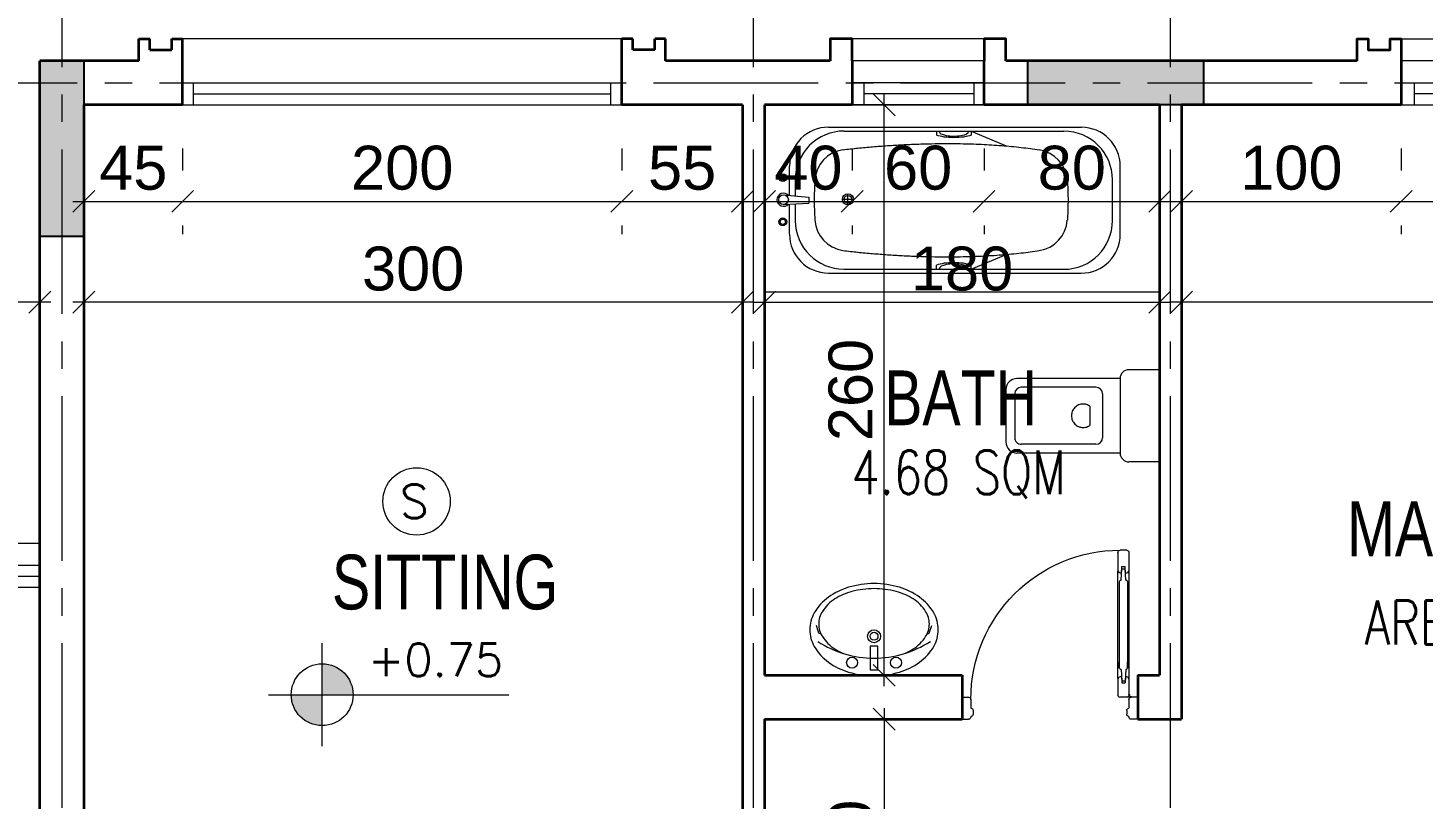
# Model space of a CAD drawing. Header units: millimetres. Extents: x -11627 to -10952, y 10244 to 10588.
# Drawn here: x -11387.3 to -11380.94, y 10469.06 to 10472.58 of the extents above; entities that cross this region are included whole.
import ezdxf

# ---------------------------------------------------------------- set-up
doc = ezdxf.new("R2010")
doc.units = ezdxf.units.MM
doc.header["$PDMODE"] = 35
doc.linetypes.add('DOT', pattern=[0.25, 0, -0.25])
doc.linetypes.add('GROUND FLOOR XREF - option 3$0$FATHER FR$0$CENTER2', pattern=[1.125, 0.75, -0.125, 0.125, -0.125])
doc.layers.get('0').update_dxf_attribs({"lineweight": 5})
doc.layers.get('DEFPOINTS').update_dxf_attribs({"lineweight": 5})
for name, color, linetype, lineweight in [('A-AXIS LINE', 8, 'GROUND FLOOR XREF - option 3$0$FATHER FR$0$CENTER2', 0), ('A-GEN DIMS INTERNAL', 86, 'Continuous', 5), ('A-TEXT', 3, 'Continuous', 13), ('DIM IN', 191, 'Continuous', 5), ('DOORS', 30, 'Continuous', 9), ('FIRE', 2, 'Continuous', 5), ('PRO', 233, 'Continuous', 0), ('S-COL HATCH', 5, 'Continuous', 15), ('SANIT', 241, 'Continuous', 0), ('STAIR', 34, 'Continuous', 5), ('SYMBOLS LEVEL', 233, 'Continuous', 5), ('text1', 32, 'Continuous', 9), ('WALLS', 4, 'Continuous', 35), ('Window', 57, 'Continuous', 13), ('WINDOWS', 57, 'Continuous', 13)]:
    doc.layers.add(name, color=color, linetype=linetype, lineweight=lineweight)
for name, color, linetype in [('CivilDefense', 2, 'Continuous'), ('col1', 6, 'Continuous'), ('INSERT TEXT', 1, 'Continuous')]:
    doc.layers.add(name, color=color, linetype=linetype)
doc.styles.add('GROUND FLOOR XREF - option 3$0$STYLE1', font='arial.ttf', dxfattribs={"height": 0.2})
doc.styles.add('ROMANS', font='romans.shx', dxfattribs={"width": 0.85})
doc.styles.add('SIMPLEX', font='romans.shx', dxfattribs={"width": 0.75})
doc.styles.add('T20-200', font='ROMANS.SHX', dxfattribs={"height": 0.4})
doc.dimstyles.new('DIM 100', dxfattribs={"dimtxt": 0.2, "dimasz": 0.1, "dimexe": 0.15, "dimexo": 0.2, "dimgap": 0.05, "dimtad": 1, "dimdec": 0, "dimlfac": 100, "dimzin": 1, "dimdsep": 46, "dimtxsty": 'GROUND FLOOR XREF - option 3$0$STYLE1', "dimblk": 'OBLIQUE', "dimcen": 0.02, "dimdle": 0.05, "dimclrd": 256, "dimclre": 6, "dimclrt": 3, "dimadec": 1, "dimazin": 0, "dimtfac": 0.9, "dimtdec": 0, "dimtix": 1, "dimtofl": 0, "dimtmove": 2, "dimatfit": 3, "dimldrblk": 'ARCHTICK', "dimfxl": 1, "dimtolj": 1, "dimtzin": 12, "dimlwd": -1, "dimlwe": -1, "dimarcsym": 0})

# ---------------------------------------------------------------- blocks, each defined once
blk = doc.blocks.new('GLA')
at = {"layer": 'WALLS'}
for p, q in [((211.3978, -544.4551), (211.4478, -544.4551)), ((211.3978, -544.5551), (211.3978, -544.4551)), ((211.4478, -544.5051), (211.4478, -544.4551)), ((211.5478, -544.5051), (211.5478, -544.4551)), ((211.5478, -544.4551), (211.5978, -544.4551)), ((211.5978, -544.7551), (211.5978, -544.4551)), ((213.5978, -544.7551), (213.5978, -544.4551)), ((213.6478, -544.4551), (213.5978, -544.4551)), ((213.6478, -544.5051), (213.6478, -544.4551)), ((213.7478, -544.5051), (213.7478, -544.4551)), ((213.7978, -544.4551), (213.7478, -544.4551)), ((213.7978, -544.5551), (213.7978, -544.4551)), ((211.4478, -544.5051), (211.5478, -544.5051)), ((213.7478, -544.5051), (213.6478, -544.5051))]:
    blk.add_line(p, q, dxfattribs=at)
at = {"layer": 'WINDOWS'}
for p, q in [((211.5978, -544.4551), (213.5978, -544.4551)), ((213.5978, -544.6551), (211.5978, -544.6551)), ((211.6478, -544.7551), (211.6478, -544.6551)), ((213.5478, -544.7551), (213.5478, -544.6551)), ((213.5478, -544.7051), (211.6478, -544.7051)), ((213.5978, -544.7551), (211.5978, -544.7551))]:
    blk.add_line(p, q, dxfattribs=at)
blk = doc.blocks.new('_Oblique')
at = {"color": 0, "linetype": 'ByBlock', "lineweight": -2}
blk.add_line((-0.5, -0.5), (0.5, 0.5), dxfattribs=at)
blk = doc.blocks.new('*D849')
at = {"layer": 'A-GEN DIMS INTERNAL', "color": 6, "linetype": 'DOT', "transparency": 16777216}
for p, q in [((-11382.0414, 10471.5256), (-11382.0414, 10471.4756)), ((-11378.0414, 10471.5256), (-11378.0414, 10471.4756))]:
    blk.add_line(p, q, dxfattribs=at)
at = {"layer": 'A-GEN DIMS INTERNAL', "transparency": 16777216}
blk.add_line((-11377.9914, 10471.3256), (-11382.0914, 10471.3256), dxfattribs=at)
at = {"layer": 'DEFPOINTS', "color": 0, "transparency": 16777216}
for p in [(-11382.0414, 10471.3256), (-11382.0414, 10471.3256), (-11378.0414, 10471.3256)]:
    blk.add_point(p, dxfattribs=at)
at = {"layer": 'A-GEN DIMS INTERNAL', "transparency": 16777216, "xscale": 0.1, "yscale": 0.1, "zscale": 0.1, "rotation": 180}
blk.add_blockref('_Oblique', (-11382.0414, 10471.3256), dxfattribs=at)
at = {"layer": 'A-GEN DIMS INTERNAL', "transparency": 16777216, "xscale": 0.1, "yscale": 0.1, "zscale": 0.1}
blk.add_blockref('_Oblique', (-11378.0414, 10471.3256), dxfattribs=at)
at = {"layer": 'A-GEN DIMS INTERNAL', "color": 3, "transparency": 16777216, "insert": (-11380.0414, 10471.4777), "char_height": 0.2, "attachment_point": 5, "style": 'GROUND FLOOR XREF - option 3$0$STYLE1'}
blk.add_mtext('\\A1;400', dxfattribs=at)
blk = doc.blocks.new('_ArchTick')
at = {"color": 0, "linetype": 'ByBlock', "const_width": 0.15}
blk.add_lwpolyline([(-0.5, -0.5), (0.5, 0.5)], dxfattribs=at)
blk = doc.blocks.new('*D852')
at = {"layer": 'A-GEN DIMS INTERNAL', "color": 6, "linetype": 'DOT', "transparency": 16777216}
for p, q in [((-11387.0414, 10471.5256), (-11387.0414, 10471.4756)), ((-11384.0414, 10471.5256), (-11384.0414, 10471.4756))]:
    blk.add_line(p, q, dxfattribs=at)
at = {"layer": 'A-GEN DIMS INTERNAL', "transparency": 16777216}
blk.add_line((-11383.9914, 10471.3256), (-11387.0914, 10471.3256), dxfattribs=at)
at = {"layer": 'DEFPOINTS', "color": 0, "transparency": 16777216}
for p in [(-11387.0414, 10471.3256), (-11387.0414, 10471.3256), (-11384.0414, 10471.3256)]:
    blk.add_point(p, dxfattribs=at)
at = {"layer": 'A-GEN DIMS INTERNAL', "transparency": 16777216, "xscale": 0.1, "yscale": 0.1, "zscale": 0.1, "rotation": 180}
blk.add_blockref('_Oblique', (-11387.0414, 10471.3256), dxfattribs=at)
at = {"layer": 'A-GEN DIMS INTERNAL', "transparency": 16777216, "xscale": 0.1, "yscale": 0.1, "zscale": 0.1}
blk.add_blockref('_Oblique', (-11384.0414, 10471.3256), dxfattribs=at)
at = {"layer": 'A-GEN DIMS INTERNAL', "color": 3, "transparency": 16777216, "insert": (-11385.5414, 10471.4777), "char_height": 0.2, "attachment_point": 5, "style": 'GROUND FLOOR XREF - option 3$0$STYLE1'}
blk.add_mtext('\\A1;300', dxfattribs=at)
blk = doc.blocks.new('*D854')
at = {"layer": 'A-GEN DIMS INTERNAL', "color": 6, "linetype": 'DOT', "transparency": 16777216}
for p, q in [((-11389.9914, 10471.5256), (-11389.9914, 10471.4756)), ((-11387.2414, 10471.5256), (-11387.2414, 10471.4756))]:
    blk.add_line(p, q, dxfattribs=at)
at = {"layer": 'A-GEN DIMS INTERNAL', "transparency": 16777216}
blk.add_line((-11387.1914, 10471.3256), (-11390.0414, 10471.3256), dxfattribs=at)
at = {"layer": 'DEFPOINTS', "color": 0, "transparency": 16777216}
for p in [(-11389.9914, 10471.3256), (-11389.9914, 10471.3256), (-11387.2414, 10471.3256)]:
    blk.add_point(p, dxfattribs=at)
at = {"layer": 'A-GEN DIMS INTERNAL', "transparency": 16777216, "xscale": 0.1, "yscale": 0.1, "zscale": 0.1, "rotation": 180}
blk.add_blockref('_Oblique', (-11389.9914, 10471.3256), dxfattribs=at)
at = {"layer": 'A-GEN DIMS INTERNAL', "transparency": 16777216, "xscale": 0.1, "yscale": 0.1, "zscale": 0.1}
blk.add_blockref('_Oblique', (-11387.2414, 10471.3256), dxfattribs=at)
at = {"layer": 'A-GEN DIMS INTERNAL', "color": 3, "transparency": 16777216, "insert": (-11388.6164, 10471.4777), "char_height": 0.2, "attachment_point": 5, "style": 'GROUND FLOOR XREF - option 3$0$STYLE1'}
blk.add_mtext('\\A1;275', dxfattribs=at)
blk = doc.blocks.new('*D860')
at = {"layer": 'A-GEN DIMS INTERNAL', "color": 6, "linetype": 'DOT', "transparency": 16777216}
for p, q in [((-11386.5914, 10472.0256), (-11386.5914, 10471.6352)), ((-11387.0414, 10471.9852), (-11387.0414, 10471.9352))]:
    blk.add_line(p, q, dxfattribs=at)
at = {"layer": 'A-GEN DIMS INTERNAL', "transparency": 16777216}
blk.add_line((-11387.0914, 10471.7852), (-11386.5414, 10471.7852), dxfattribs=at)
at = {"layer": 'DEFPOINTS', "color": 0, "transparency": 16777216}
for p in [(-11386.5914, 10472.2256), (-11387.0414, 10471.7852), (-11386.5914, 10471.7852)]:
    blk.add_point(p, dxfattribs=at)
at = {"layer": 'A-GEN DIMS INTERNAL', "transparency": 16777216, "xscale": 0.1, "yscale": 0.1, "zscale": 0.1, "rotation": 180}
blk.add_blockref('_Oblique', (-11387.0414, 10471.7852), dxfattribs=at)
at = {"layer": 'A-GEN DIMS INTERNAL', "transparency": 16777216, "xscale": 0.1, "yscale": 0.1, "zscale": 0.1}
blk.add_blockref('_Oblique', (-11386.5914, 10471.7852), dxfattribs=at)
at = {"layer": 'A-GEN DIMS INTERNAL', "color": 3, "transparency": 16777216, "insert": (-11386.8164, 10471.9369), "char_height": 0.2, "attachment_point": 5, "style": 'GROUND FLOOR XREF - option 3$0$STYLE1'}
blk.add_mtext('\\A1;45', dxfattribs=at)
blk = doc.blocks.new('*D861')
at = {"layer": 'A-GEN DIMS INTERNAL', "color": 6, "linetype": 'DOT', "transparency": 16777216}
for p, q in [((-11386.5914, 10472.0256), (-11386.5914, 10471.6352)), ((-11384.5914, 10472.0256), (-11384.5914, 10471.6352))]:
    blk.add_line(p, q, dxfattribs=at)
at = {"layer": 'A-GEN DIMS INTERNAL', "transparency": 16777216}
blk.add_line((-11386.6414, 10471.7852), (-11384.5414, 10471.7852), dxfattribs=at)
at = {"layer": 'DEFPOINTS', "color": 0, "transparency": 16777216}
for p in [(-11386.5914, 10472.2256), (-11384.5914, 10472.2256), (-11384.5914, 10471.7852)]:
    blk.add_point(p, dxfattribs=at)
at = {"layer": 'A-GEN DIMS INTERNAL', "transparency": 16777216, "xscale": 0.1, "yscale": 0.1, "zscale": 0.1, "rotation": 180}
blk.add_blockref('_Oblique', (-11386.5914, 10471.7852), dxfattribs=at)
at = {"layer": 'A-GEN DIMS INTERNAL', "transparency": 16777216, "xscale": 0.1, "yscale": 0.1, "zscale": 0.1}
blk.add_blockref('_Oblique', (-11384.5914, 10471.7852), dxfattribs=at)
at = {"layer": 'A-GEN DIMS INTERNAL', "color": 3, "transparency": 16777216, "insert": (-11385.5914, 10471.9373), "char_height": 0.2, "attachment_point": 5, "style": 'GROUND FLOOR XREF - option 3$0$STYLE1'}
blk.add_mtext('\\A1;200', dxfattribs=at)
blk = doc.blocks.new('*D862')
at = {"layer": 'A-GEN DIMS INTERNAL', "color": 6, "linetype": 'DOT', "transparency": 16777216}
for p, q in [((-11384.5914, 10472.0256), (-11384.5914, 10471.6352)), ((-11384.0414, 10472.0256), (-11384.0414, 10471.6352))]:
    blk.add_line(p, q, dxfattribs=at)
at = {"layer": 'A-GEN DIMS INTERNAL', "transparency": 16777216}
blk.add_line((-11384.6414, 10471.7852), (-11383.9914, 10471.7852), dxfattribs=at)
at = {"layer": 'DEFPOINTS', "color": 0, "transparency": 16777216}
for p in [(-11384.5914, 10472.2256), (-11384.0414, 10472.2256), (-11384.0414, 10471.7852)]:
    blk.add_point(p, dxfattribs=at)
at = {"layer": 'A-GEN DIMS INTERNAL', "transparency": 16777216, "xscale": 0.1, "yscale": 0.1, "zscale": 0.1, "rotation": 180}
blk.add_blockref('_Oblique', (-11384.5914, 10471.7852), dxfattribs=at)
at = {"layer": 'A-GEN DIMS INTERNAL', "transparency": 16777216, "xscale": 0.1, "yscale": 0.1, "zscale": 0.1}
blk.add_blockref('_Oblique', (-11384.0414, 10471.7852), dxfattribs=at)
at = {"layer": 'A-GEN DIMS INTERNAL', "color": 3, "transparency": 16777216, "insert": (-11384.3164, 10471.9369), "char_height": 0.2, "attachment_point": 5, "style": 'GROUND FLOOR XREF - option 3$0$STYLE1'}
blk.add_mtext('\\A1;55', dxfattribs=at)
blk = doc.blocks.new('*D886')
at = {"layer": 'A-GEN DIMS INTERNAL', "color": 6, "linetype": 'DOT', "transparency": 16777216}
for p, q in [((-11383.9414, 10471.3187), (-11383.9414, 10471.4756)), ((-11382.1414, 10471.3187), (-11382.1414, 10471.4756))]:
    blk.add_line(p, q, dxfattribs=at)
at = {"layer": 'A-GEN DIMS INTERNAL', "transparency": 16777216}
blk.add_line((-11383.9914, 10471.3256), (-11382.0914, 10471.3256), dxfattribs=at)
at = {"layer": 'DEFPOINTS', "color": 0, "transparency": 16777216}
for p in [(-11382.1414, 10471.3256), (-11383.9414, 10471.1187), (-11382.1414, 10471.1187)]:
    blk.add_point(p, dxfattribs=at)
at = {"layer": 'A-GEN DIMS INTERNAL', "transparency": 16777216, "xscale": 0.1, "yscale": 0.1, "zscale": 0.1, "rotation": 180}
blk.add_blockref('_Oblique', (-11383.9414, 10471.3256), dxfattribs=at)
at = {"layer": 'A-GEN DIMS INTERNAL', "transparency": 16777216, "xscale": 0.1, "yscale": 0.1, "zscale": 0.1}
blk.add_blockref('_Oblique', (-11382.1414, 10471.3256), dxfattribs=at)
at = {"layer": 'A-GEN DIMS INTERNAL', "color": 3, "transparency": 16777216, "insert": (-11383.0414, 10471.4777), "char_height": 0.2, "attachment_point": 5, "style": 'GROUND FLOOR XREF - option 3$0$STYLE1'}
blk.add_mtext('\\A1;180', dxfattribs=at)
blk = doc.blocks.new('*D887')
at = {"layer": 'A-GEN DIMS INTERNAL', "transparency": 16777216}
blk.add_line((-11383.3963, 10469.5756), (-11383.3963, 10472.2756), dxfattribs=at)
at = {"layer": 'A-GEN DIMS INTERNAL', "color": 6, "linetype": 'DOT', "transparency": 16777216}
for p, q in [((-11383.7414, 10472.2256), (-11383.2463, 10472.2256)), ((-11383.7414, 10469.6256), (-11383.2463, 10469.6256))]:
    blk.add_line(p, q, dxfattribs=at)
at = {"layer": 'DEFPOINTS', "color": 0, "transparency": 16777216}
for p in [(-11383.9414, 10472.2256), (-11383.3963, 10472.2256), (-11383.9414, 10469.6256)]:
    blk.add_point(p, dxfattribs=at)
at = {"layer": 'A-GEN DIMS INTERNAL', "transparency": 16777216, "xscale": 0.1, "yscale": 0.1, "zscale": 0.1}
for p, rotation in [((-11383.3963, 10472.2256), 90), ((-11383.3963, 10469.6256), 270)]:
    blk.add_blockref('_Oblique', p, dxfattribs=dict(at, rotation=rotation))
at = {"layer": 'A-GEN DIMS INTERNAL', "color": 3, "transparency": 16777216, "insert": (-11383.5484, 10470.9256), "char_height": 0.2, "attachment_point": 5, "rotation": 90, "style": 'GROUND FLOOR XREF - option 3$0$STYLE1'}
blk.add_mtext('\\A1;260', dxfattribs=at)
blk = doc.blocks.new('*D888')
at = {"layer": 'A-GEN DIMS INTERNAL', "transparency": 16777216}
blk.add_line((-11383.3963, 10469.4756), (-11383.3963, 10468.1756), dxfattribs=at)
at = {"layer": 'A-GEN DIMS INTERNAL', "color": 6, "linetype": 'DOT', "transparency": 16777216}
for p, q in [((-11383.3954, 10469.4256), (-11383.2463, 10469.4256)), ((-11383.5954, 10468.2256), (-11383.5463, 10468.2256))]:
    blk.add_line(p, q, dxfattribs=at)
at = {"layer": 'DEFPOINTS', "color": 0, "transparency": 16777216}
for p in [(-11383.5954, 10469.4256), (-11383.3963, 10468.2256), (-11383.3954, 10468.2256)]:
    blk.add_point(p, dxfattribs=at)
at = {"layer": 'A-GEN DIMS INTERNAL', "transparency": 16777216, "xscale": 0.1, "yscale": 0.1, "zscale": 0.1}
for p, rotation in [((-11383.3963, 10469.4256), 90), ((-11383.3963, 10468.2256), 270)]:
    blk.add_blockref('_Oblique', p, dxfattribs=dict(at, rotation=rotation))
at = {"layer": 'A-GEN DIMS INTERNAL', "color": 3, "transparency": 16777216, "insert": (-11383.5484, 10468.8256), "char_height": 0.2, "attachment_point": 5, "rotation": 90, "style": 'GROUND FLOOR XREF - option 3$0$STYLE1'}
blk.add_mtext('\\A1;120', dxfattribs=at)
blk = doc.blocks.new('SDADADAA')
at = {"layer": 'PRO'}
for p, q in [((49.6527, 20.3426), (49.6527, 19.4426)), ((49.6527, 20.3426), (49.6527, 19.4426)), ((51.5527, 20.3426), (49.6527, 20.3426)), ((51.5527, 19.4426), (51.5527, 20.3426)), ((51.2451, 20.2522), (50.0291, 20.2522)), ((51.1703, 20.2335), (50.1132, 20.2335)), ((50.5587, 20.2335), (50.3904, 20.1624)), ((50.5587, 20.2335), (50.5587, 20.2143)), ((50.5726, 20.2335), (50.5726, 20.2308)), ((50.7109, 20.2335), (50.7109, 20.2308)), ((50.7248, 20.2335), (50.7248, 20.2143)), ((49.842, 20.0651), (49.842, 19.7377)), ((51.4322, 20.0651), (51.4322, 19.9204)), ((49.8794, 19.9996), (49.8794, 19.8032)), ((51.4041, 19.9996), (51.4041, 19.9189)), ((51.1513, 19.9246), (51.1513, 19.8708)), ((51.1244, 19.8977), (51.1781, 19.8977)), ((51.4618, 19.9221), (51.3386, 19.9153)), ((51.461, 19.8764), (51.3386, 19.8872)), ((51.4041, 19.8814), (51.4041, 19.8032)), ((51.4322, 19.8789), (51.4322, 19.7377)), ((50.5587, 19.5694), (50.3904, 19.6405)), ((50.5587, 19.5694), (50.5587, 19.5885)), ((50.7248, 19.5694), (50.7248, 19.5885)), ((50.7359, 19.5506), (50.0291, 19.5506)), ((50.7359, 19.5694), (50.1132, 19.5694)), ((50.5726, 19.5694), (50.5726, 19.5721)), ((50.7109, 19.5694), (50.7109, 19.5721)), ((51.1703, 19.5694), (50.7353, 19.5694)), ((51.2451, 19.5506), (50.7353, 19.5506)), ((49.6527, 19.4426), (51.5527, 19.4426))]:
    blk.add_line(p, q, dxfattribs=at)
for centre, radius in [((51.4643, 20.0057), 0.0185), ((51.4643, 20.0057), 0.0129), ((51.1513, 19.8977), 0.0269), ((51.461, 19.8996), 0.0232), ((51.1513, 19.8977), 0.0185), ((51.4643, 19.7935), 0.0185), ((51.4643, 19.7935), 0.0129)]:
    blk.add_circle(centre, radius, dxfattribs=at)
for centre, radius, start, end in [((50.0291, 20.0651), 0.1871, 90, 180), ((50.1132, 19.9996), 0.2339, 90, 180), ((51.1703, 19.9996), 0.2339, 0, 90), ((51.2451, 20.0651), 0.1871, 0, 90), ((50.2551, 19.9866), 0.159, 98.55641, 176.08629), ((51.1515, 19.9866), 0.159, 3.91371, 81.44359), ((51.461, 19.8996), 0.0316, 221.89956, 138.0583), ((50.1132, 19.8032), 0.2339, 180, 270), ((50.2551, 19.8162), 0.159, 183.91371, 261.44359), ((51.1703, 19.8032), 0.2339, 270, 0), ((51.1515, 19.8162), 0.159, 278.55641, 356.08629), ((50.0291, 19.7377), 0.1871, 180, 270), ((51.2451, 19.7377), 0.1871, 270, 0)]:
    blk.add_arc(centre, radius, start, end, dxfattribs=at)
for centre, major_axis, ratio, start_param, end_param in [((50.6418, 20.2335), (-0.1045, 0), 0.302474, 0.651895, 2.489698), ((50.6418, 20.2301), (0.0692, 0), 0.31892, 3.141593, 6.314743), ((51.0078, 19.9014), (0, 0.6913), 0.47861, 4.691856, 4.732463)]:
    blk.add_ellipse(centre, major_axis=major_axis, ratio=ratio, start_param=start_param, end_param=end_param, dxfattribs=at)
at = {"layer": 'PRO', "extrusion": (0, 0, -1)}
for centre, major_axis, ratio, start_param, end_param in [((50.6418, 19.5694), (0.1045, 0), 0.302474, 3.793487, 5.631291), ((50.6418, 19.5728), (-0.0692, 0), 0.31892, 0, 3.173151)]:
    blk.add_ellipse(centre, major_axis=major_axis, ratio=ratio, start_param=start_param, end_param=end_param, dxfattribs=at)
at = {"layer": 'PRO'}
for points, weights in [([(51.1751, 20.1439), (50.6418, 20.2056), (50.2314, 20.1439)], [1, 0.94315169686, 1]), ([(50.0964, 19.8054), (50.0899, 19.9014), (50.0964, 19.9975)], [1, 0.992545863237, 1]), ([(51.3101, 19.8054), (51.3167, 19.9014), (51.3101, 19.9975)], [1, 0.992545863236, 1]), ([(51.1751, 19.659), (50.6418, 19.5973), (50.2314, 19.659)], [1, 0.94315169686, 1])]:
    blk.add_rational_spline(points, weights, degree=2, dxfattribs=at)
blk = doc.blocks.new('*D889')
at = {"layer": 'A-GEN DIMS INTERNAL', "color": 6, "linetype": 'DOT', "transparency": 16777216}
for p, q in [((-11383.9414, 10472.0256), (-11383.9414, 10471.6352)), ((-11383.5414, 10472.0256), (-11383.5414, 10471.6352))]:
    blk.add_line(p, q, dxfattribs=at)
at = {"layer": 'A-GEN DIMS INTERNAL', "transparency": 16777216}
blk.add_line((-11383.9914, 10471.7852), (-11383.4914, 10471.7852), dxfattribs=at)
at = {"layer": 'DEFPOINTS', "color": 0, "transparency": 16777216}
for p in [(-11383.9414, 10472.2256), (-11383.5414, 10472.2256), (-11383.5414, 10471.7852)]:
    blk.add_point(p, dxfattribs=at)
at = {"layer": 'A-GEN DIMS INTERNAL', "transparency": 16777216, "xscale": 0.1, "yscale": 0.1, "zscale": 0.1, "rotation": 180}
blk.add_blockref('_Oblique', (-11383.9414, 10471.7852), dxfattribs=at)
at = {"layer": 'A-GEN DIMS INTERNAL', "transparency": 16777216, "xscale": 0.1, "yscale": 0.1, "zscale": 0.1}
blk.add_blockref('_Oblique', (-11383.5414, 10471.7852), dxfattribs=at)
at = {"layer": 'A-GEN DIMS INTERNAL', "color": 3, "transparency": 16777216, "insert": (-11383.7414, 10471.9373), "char_height": 0.2, "attachment_point": 5, "style": 'GROUND FLOOR XREF - option 3$0$STYLE1'}
blk.add_mtext('\\A1;40', dxfattribs=at)
blk = doc.blocks.new('*D890')
at = {"layer": 'A-GEN DIMS INTERNAL', "color": 6, "linetype": 'DOT', "transparency": 16777216}
for p, q in [((-11383.5414, 10472.0256), (-11383.5414, 10471.6352)), ((-11382.9414, 10472.0256), (-11382.9414, 10471.6352))]:
    blk.add_line(p, q, dxfattribs=at)
at = {"layer": 'A-GEN DIMS INTERNAL', "transparency": 16777216}
blk.add_line((-11383.5914, 10471.7852), (-11382.8914, 10471.7852), dxfattribs=at)
at = {"layer": 'DEFPOINTS', "color": 0, "transparency": 16777216}
for p in [(-11383.5414, 10472.2256), (-11382.9414, 10472.2256), (-11382.9414, 10471.7852)]:
    blk.add_point(p, dxfattribs=at)
at = {"layer": 'A-GEN DIMS INTERNAL', "transparency": 16777216, "xscale": 0.1, "yscale": 0.1, "zscale": 0.1, "rotation": 180}
blk.add_blockref('_Oblique', (-11383.5414, 10471.7852), dxfattribs=at)
at = {"layer": 'A-GEN DIMS INTERNAL', "transparency": 16777216, "xscale": 0.1, "yscale": 0.1, "zscale": 0.1}
blk.add_blockref('_Oblique', (-11382.9414, 10471.7852), dxfattribs=at)
at = {"layer": 'A-GEN DIMS INTERNAL', "color": 3, "transparency": 16777216, "insert": (-11383.2414, 10471.9373), "char_height": 0.2, "attachment_point": 5, "style": 'GROUND FLOOR XREF - option 3$0$STYLE1'}
blk.add_mtext('\\A1;60', dxfattribs=at)
blk = doc.blocks.new('*D891')
at = {"layer": 'A-GEN DIMS INTERNAL', "color": 6, "linetype": 'DOT', "transparency": 16777216}
for p, q in [((-11382.9414, 10472.0256), (-11382.9414, 10471.6352)), ((-11382.1414, 10472.0256), (-11382.1414, 10471.6352))]:
    blk.add_line(p, q, dxfattribs=at)
at = {"layer": 'A-GEN DIMS INTERNAL', "transparency": 16777216}
blk.add_line((-11382.9914, 10471.7852), (-11382.0914, 10471.7852), dxfattribs=at)
at = {"layer": 'DEFPOINTS', "color": 0, "transparency": 16777216}
for p in [(-11382.9414, 10472.2256), (-11382.1414, 10472.2256), (-11382.1414, 10471.7852)]:
    blk.add_point(p, dxfattribs=at)
at = {"layer": 'A-GEN DIMS INTERNAL', "transparency": 16777216, "xscale": 0.1, "yscale": 0.1, "zscale": 0.1, "rotation": 180}
blk.add_blockref('_Oblique', (-11382.9414, 10471.7852), dxfattribs=at)
at = {"layer": 'A-GEN DIMS INTERNAL', "transparency": 16777216, "xscale": 0.1, "yscale": 0.1, "zscale": 0.1}
blk.add_blockref('_Oblique', (-11382.1414, 10471.7852), dxfattribs=at)
at = {"layer": 'A-GEN DIMS INTERNAL', "color": 3, "transparency": 16777216, "insert": (-11382.5414, 10471.9373), "char_height": 0.2, "attachment_point": 5, "style": 'GROUND FLOOR XREF - option 3$0$STYLE1'}
blk.add_mtext('\\A1;80', dxfattribs=at)
blk = doc.blocks.new('D-P-10-80')
at = {"color": 0}
for p, q in [((0.05, 0.77), (0.08, 0.77)), ((0.04, 0.76), (0.04, 0.6753)), ((0.09, 0.76), (0.09, 0.6753)), ((0.043, 0.6753), (0.04, 0.6753)), ((0.04, 0.6753), (0.04, 0.1853)), ((0.0542, 0.6339), (0.0577, 0.6853)), ((0.0559, 0.6657), (0.0578, 0.6953)), ((0.0723, 0.6853), (0.0577, 0.6853)), ((0.0722, 0.6953), (0.0578, 0.6953)), ((0.0741, 0.6657), (0.0722, 0.6953)), ((0.0758, 0.6339), (0.0723, 0.6853)), ((0.087, 0.6753), (0.09, 0.6753)), ((0.09, 0.1853), (0.09, 0.6753)), ((0.0462, 0.6273), (0.0462, 0.2333)), ((0.0477, 0.6273), (0.0462, 0.6273)), ((0.0823, 0.6273), (0.0837, 0.6273)), ((0.0837, 0.6273), (0.0837, 0.2333)), ((0.0462, 0.2333), (0.0462, 0.2594)), ((0.0837, 0.2333), (0.0837, 0.2594)), ((0.0477, 0.2333), (0.0462, 0.2333)), ((0.0542, 0.2267), (0.0577, 0.1753)), ((0.0559, 0.1949), (0.0578, 0.1653)), ((0.0741, 0.1949), (0.0722, 0.1653)), ((0.0758, 0.2267), (0.0723, 0.1753)), ((0.0823, 0.2333), (0.0837, 0.2333)), ((0.043, 0.1853), (0.04, 0.1853)), ((0.04, 0.1853), (0.04, 0.11)), ((0.0723, 0.1753), (0.0577, 0.1753)), ((0.0722, 0.1653), (0.0578, 0.1653)), ((0.087, 0.1853), (0.09, 0.1853)), ((0.09, 0.1853), (0.09, 0.11)), ((0, 0.1), (0.03, 0.1)), ((0, 0.1), (0, 0)), ((0.0275, 0.1015), (0.0275, 0.101)), ((0.0285, 0.1025), (0.0365, 0.1025)), ((0.0285, 0.1), (0.0375, 0.1)), ((0.0332, 0.1025), (0.0355, 0.1025)), ((0.0365, 0.1025), (0.0348, 0.1025)), ((0.0375, 0.1115), (0.0375, 0.1035)), ((0.0375, 0.1045), (0.0375, 0.1035)), ((0.0418, 0.1025), (0.0375, 0.1025)), ((0.0375, 0.1025), (0.0375, 0.0981)), ((0.0385, 0.1125), (0.039, 0.1125)), ((0.04, 0.1115), (0.04, 0.1025)), ((0.04, 0.09), (0.04, 0.05)), ((0.05, 0.1), (0.08, 0.1)), ((0.76, 0.09), (0.76, 0.05)), ((0.8, 0.1), (0.77, 0.1)), ((0.8, 0.1), (0.8, 0)), ((0, 0), (0.03, 0)), ((0.04, 0.05), (0.04, 0.05)), ((0.04, 0.013), (0.04, 0.01)), ((0.05, 0.04), (0.05, 0.023)), ((0.75, 0.04), (0.75, 0.023)), ((0.76, 0.05), (0.76, 0.05)), ((0.76, 0.013), (0.76, 0.01)), ((0.8, 0), (0.77, 0))]:
    blk.add_line(p, q, dxfattribs=at)
for radius in [0.00367, 0.00201]:
    blk.add_circle((0.0375, 0.1025), radius, dxfattribs=at)
for centre, radius, start, end in [((0.05, 0.76), 0.01, 90, 180), ((0.08, 0.76), 0.01, 0, 90), ((0.08, 0.09), 0.68, 0, 90), ((0.053, 0.6753), 0.01, 180, 286.63777), ((0.077, 0.6753), 0.01, 253.36223, 0), ((0.0542, 0.6273), 0.00659, 89.38142, 180.00035), ((0.0757, 0.6273), 0.00659, 359.9999, 90.61858), ((0.053, 0.1853), 0.01, 73.36223, 180), ((0.0542, 0.2333), 0.00659, 179.99965, 270.61858), ((0.077, 0.1853), 0.01, 0, 106.63777), ((0.0757, 0.2333), 0.00659, 269.38142, 0.0001), ((0.0285, 0.1015), 0.001, 90, 180), ((0.0285, 0.101), 0.001, 180, 270), ((0.03, 0.09), 0.01, 0, 90), ((0.0365, 0.1035), 0.001, 270, 0), ((0.0385, 0.1115), 0.001, 90, 180), ((0.0375, 0.1025), 0.0025, 270, 0), ((0.039, 0.1115), 0.001, 0, 90), ((0.05, 0.11), 0.01, 180, 270), ((0.08, 0.11), 0.01, 270, 0), ((0.77, 0.09), 0.01, 90, 180), ((0.03, 0.01), 0.01, 270, 0), ((0.04, 0.04), 0.01, 0, 90), ((0.04, 0.023), 0.01, 270, 0), ((0.76, 0.04), 0.01, 90, 180), ((0.76, 0.023), 0.01, 180, 270), ((0.77, 0.01), 0.01, 180, 270)]:
    blk.add_arc(centre, radius, start, end, dxfattribs=at)
blk = doc.blocks.new('A$C29A4714D')
at = {"layer": 'SYMBOLS LEVEL'}
for p, q in [((-0.21, 0), (-0.21, -0.14)), ((-0.21, 0), (0.21, 0)), ((0.21, 0), (0.21, -0.14)), ((-0.17, -0.18), (0.17, -0.18)), ((-0.17, -0.18), (-0.17, -0.65)), ((0.17, -0.18), (0.17, -0.65)), ((-0.13, -0.29), (-0.13, -0.63)), ((-0.1, -0.26), (0.1, -0.26)), ((0.13, -0.29), (0.13, -0.63)), ((-0.0439, -0.3185), (0.0439, -0.3185)), ((-0.1, -0.66), (0.1, -0.66)), ((-0.12, -0.7), (0.12, -0.7))]:
    blk.add_line(p, q, dxfattribs=at)
blk.add_lwpolyline([(-0.0439, -0.3185, 0.054167), (-0.0494, -0.3285, 0.099427), (-0.0535, -0.3488, 0.099427), (-0.0494, -0.369, 0.098874), (-0.0378, -0.3862, 0.098102), (-0.0205, -0.3977, 0.097563), (0, -0.4017, 0.097563), (0.0205, -0.3977, 0.098102), (0.0378, -0.3862, 0.098874), (0.0494, -0.369, 0.099427), (0.0535, -0.3488, 0.099427), (0.0494, -0.3285, 0.054167), (0.0439, -0.3185, 0.098102)], format="xyb", dxfattribs=at)
for centre, radius, start, end in [((-0.17, -0.14), 0.04, 180, 270), ((0.17, -0.14), 0.04, 270, 0), ((-0.1, -0.29), 0.03, 90, 180), ((0.1, -0.29), 0.03, 0, 90), ((-0.1, -0.63), 0.03, 180, 270), ((0.1, -0.63), 0.03, 270, 0), ((-0.12, -0.65), 0.05, 180, 270), ((0.12, -0.65), 0.05, 270, 0)]:
    blk.add_arc(centre, radius, start, end, dxfattribs=at)
blk = doc.blocks.new('A$C1227080D')
at = {"layer": 'SYMBOLS LEVEL'}
blk.add_lwpolyline([(0.2925, 0.21, 0.131574), (0.272, 0.2865, 0.10661), (0.2068, 0.3585, 0.083598), (0.1157, 0.4032, 0.07239), (0, 0.42, 0.07239), (-0.1157, 0.4032, 0.083598), (-0.2068, 0.3585, 0.10661), (-0.272, 0.2865, 0.131574), (-0.2925, 0.21, 0.131574), (-0.272, 0.1335, 0.10661), (-0.2068, 0.0615, 0.083598), (-0.1157, 0.0168, 0.07239), (0, 0, 0.07239), (0.1157, 0.0168, 0.083598), (0.2068, 0.0615, 0.10661), (0.272, 0.1335, 0.131574)], format="xyb", close=True, dxfattribs=at)
for points in [[(0.1391, 0.1014, 0.040392), (0.1783, 0.1222, 0.107175), (0.2351, 0.1787, 0.144796), (0.2521, 0.2361, 0.144796), (0.2351, 0.2935, 0.107175), (0.1783, 0.35, 0.077612), (0.1006, 0.384, 0.064769), (0, 0.3971, 0.064769), (-0.1006, 0.384, 0.077612), (-0.1783, 0.35, 0.107175), (-0.2351, 0.2935, 0.144796), (-0.2521, 0.2361, 0.144796), (-0.2351, 0.1787, 0.107175), (-0.1783, 0.1222, 0.040392), (-0.1391, 0.1014, 0.064769)], [(-0.2565, 0.1567, 0.147437), (0, 0.0807, 0.147437), (0.2565, 0.1567)]]:
    blk.add_lwpolyline(points, format="xyb", dxfattribs=at)
for points in [[(-0.241, 0.1891), (-0.2508, 0.1945), (-0.2625, 0.2296)], [(0.241, 0.1891), (0.2508, 0.1945), (0.2625, 0.2296)]]:
    blk.add_lwpolyline(points, dxfattribs=at)
blk.add_lwpolyline([(-0.0171, 0.1345), (-0.0171, 0.0278), (0.0171, 0.0278), (0.0171, 0.1345)], close=True, dxfattribs=at)
for centre, radius in [((0, 0.18), 0.0297), ((0, 0.18), 0.018), ((-0.1, 0.06), 0.0251), ((0.1, 0.06), 0.0251)]:
    blk.add_circle(centre, radius, dxfattribs=at)
blk = doc.blocks.new('DDW')
at = {"layer": 'SYMBOLS LEVEL'}
h = blk.add_hatch(color=256, dxfattribs=at)
edge = h.paths.add_edge_path()
edge.add_line((-11621.43, 10035.1153), (-11621.43, 10034.9745))
edge.add_line((-11621.43, 10034.9745), (-11621.2892, 10034.9745))
edge.add_arc((-11621.43, 10034.9745), 0.1408, 0, 90)
edge = h.paths.add_edge_path()
edge.add_line((-11621.43, 10034.8337), (-11621.43, 10034.9745))
edge.add_line((-11621.43, 10034.9745), (-11621.5709, 10034.9745))
edge.add_arc((-11621.43, 10034.9745), 0.1408, 180, 270)
for p, q in [((-11621.43, 10034.7402), (-11621.43, 10035.2088)), ((-11621.6737, 10034.9745), (-11620.5802, 10034.9745))]:
    blk.add_line(p, q, dxfattribs=at)
blk.add_circle((-11621.43, 10034.9745), 0.1408, dxfattribs=at)
blk = doc.blocks.new('TGTGTGTGTGTGTG')
at = {"layer": 'A-AXIS LINE'}
for p, q in [((-11384.0867, 10474.272), (-11384.0867, 10449.6118)), ((-11380.9384, 10474.272), (-11380.9384, 10449.6118)), ((-11379.0385, 10474.272), (-11379.0385, 10449.6118)), ((-11398.2667, 10472.3256), (-11373.8915, 10472.3256))]:
    blk.add_line(p, q, dxfattribs=at)
blk = doc.blocks.new('gcol')
at = {"layer": 'S-COL HATCH', "linetype": 'Continuous'}
h = blk.add_hatch(color=256, dxfattribs=at)
h.dxf.hatch_style = 1
h.paths.add_polyline_path([(54.7393, 22.2), (54.9393, 22.2), (54.9393, 21.4), (54.7393, 21.4)])
h = blk.add_hatch(color=256, dxfattribs=at)
h.dxf.hatch_style = 1
h.paths.add_polyline_path([(60.0393, 22.2), (60.0393, 22), (59.2393, 22), (59.2393, 22.2)])
at = {"layer": 'col1'}
for points in [[(54.7393, 22.2), (54.9393, 22.2), (54.9393, 21.4), (54.7393, 21.4)], [(60.0393, 22.2), (60.0393, 22), (59.2393, 22), (59.2393, 22.2)]]:
    blk.add_lwpolyline(points, close=True, dxfattribs=at)
blk = doc.blocks.new('w1')
at = {"layer": 'WALLS'}
for p, q in [((0.2, 1), (0, 1)), ((0, -1), (0.2, -1))]:
    blk.add_line(p, q, dxfattribs=at)
for points in [[(0.2, 1.2), (0.3, 1.2), (0.3, 1.15), (0.25, 1.15), (0.25, 1.05), (0.3, 1.05), (0.3, 1), (0.2, 1)], [(0.2, -1), (0.3, -1), (0.3, -1.05), (0.25, -1.05), (0.25, -1.15), (0.3, -1.15), (0.3, -1.2), (0.2, -1.2)]]:
    blk.add_lwpolyline(points, dxfattribs=at)
at = {"layer": 'Window'}
for p, q in [((0, 1), (0, -1)), ((0.1, 1), (0.1, -1)), ((0.2, -1), (0.2, 1)), ((0.3, 1), (0.3, -1)), ((0.1, 0.9406), (0, 0.9406)), ((0.05, -0.9254), (0.05, 0.9406)), ((0.1, -0.9254), (0, -0.9254))]:
    blk.add_line(p, q, dxfattribs=at)
blk = doc.blocks.new('*D1242')
at = {"layer": 'A-GEN DIMS INTERNAL', "color": 6, "linetype": 'DOT', "transparency": 16777216}
for p, q in [((-11382.0414, 10472.0256), (-11382.0414, 10471.6352)), ((-11381.0414, 10472.0256), (-11381.0414, 10471.6352))]:
    blk.add_line(p, q, dxfattribs=at)
at = {"layer": 'A-GEN DIMS INTERNAL', "transparency": 16777216}
blk.add_line((-11382.0914, 10471.7852), (-11380.9914, 10471.7852), dxfattribs=at)
at = {"layer": 'DEFPOINTS', "color": 0, "transparency": 16777216}
for p in [(-11382.0414, 10472.2256), (-11381.0414, 10472.2256), (-11381.0414, 10471.7852)]:
    blk.add_point(p, dxfattribs=at)
at = {"layer": 'A-GEN DIMS INTERNAL', "transparency": 16777216, "xscale": 0.1, "yscale": 0.1, "zscale": 0.1, "rotation": 180}
blk.add_blockref('_Oblique', (-11382.0414, 10471.7852), dxfattribs=at)
at = {"layer": 'A-GEN DIMS INTERNAL', "transparency": 16777216, "xscale": 0.1, "yscale": 0.1, "zscale": 0.1}
blk.add_blockref('_Oblique', (-11381.0414, 10471.7852), dxfattribs=at)
at = {"layer": 'A-GEN DIMS INTERNAL', "color": 3, "transparency": 16777216, "insert": (-11381.5414, 10471.9373), "char_height": 0.2, "attachment_point": 5, "style": 'GROUND FLOOR XREF - option 3$0$STYLE1'}
blk.add_mtext('\\A1;100', dxfattribs=at)
blk = doc.blocks.new('*D1243')
at = {"layer": 'A-GEN DIMS INTERNAL', "color": 6, "linetype": 'DOT', "transparency": 16777216}
for p, q in [((-11381.0414, 10472.0256), (-11381.0414, 10471.6352)), ((-11379.0414, 10472.0256), (-11379.0414, 10471.6352))]:
    blk.add_line(p, q, dxfattribs=at)
at = {"layer": 'A-GEN DIMS INTERNAL', "transparency": 16777216}
blk.add_line((-11381.0914, 10471.7852), (-11378.9914, 10471.7852), dxfattribs=at)
at = {"layer": 'DEFPOINTS', "color": 0, "transparency": 16777216}
for p in [(-11381.0414, 10472.2256), (-11379.0414, 10472.2256), (-11379.0414, 10471.7852)]:
    blk.add_point(p, dxfattribs=at)
at = {"layer": 'A-GEN DIMS INTERNAL', "transparency": 16777216, "xscale": 0.1, "yscale": 0.1, "zscale": 0.1, "rotation": 180}
blk.add_blockref('_Oblique', (-11381.0414, 10471.7852), dxfattribs=at)
at = {"layer": 'A-GEN DIMS INTERNAL', "transparency": 16777216, "xscale": 0.1, "yscale": 0.1, "zscale": 0.1}
blk.add_blockref('_Oblique', (-11379.0414, 10471.7852), dxfattribs=at)
at = {"layer": 'A-GEN DIMS INTERNAL', "color": 3, "transparency": 16777216, "insert": (-11380.0414, 10471.9373), "char_height": 0.2, "attachment_point": 5, "style": 'GROUND FLOOR XREF - option 3$0$STYLE1'}
blk.add_mtext('\\A1;200', dxfattribs=at)

msp = doc.modelspace()

# ---------------------------------------------------------------- linework, layer by layer
at = {"layer": 'FIRE'}
msp.add_circle((-11385.5258, 10470.4179), 0.1535, dxfattribs=at)
at = {"layer": 'SANIT'}
msp.add_line((-11382.9414, 10472.5256), (-11383.5414, 10472.5256), dxfattribs=at)
at = {"layer": 'WALLS'}
for p, q in [((-11386.7914, 10472.4256), (-11387.2414, 10472.4256)), ((-11387.2414, 10470.0256), (-11387.2414, 10472.4256)), ((-11383.6414, 10472.4256), (-11384.3914, 10472.4256)), ((-11383.5414, 10472.4256), (-11383.5414, 10472.2256)), ((-11382.9414, 10472.2256), (-11382.9414, 10472.4256)), ((-11381.2414, 10472.4256), (-11382.8414, 10472.4256)), ((-11381.2414, 10472.4256), (-11382.8414, 10472.4256)), ((-11386.5914, 10472.2256), (-11387.0414, 10472.2256)), ((-11387.0414, 10472.2256), (-11387.0414, 10470.0256)), ((-11384.0414, 10472.2256), (-11384.5914, 10472.2256)), ((-11384.0414, 10472.2256), (-11384.0414, 10468.2256)), ((-11383.5414, 10472.2256), (-11383.9414, 10472.2256)), ((-11383.9414, 10472.2256), (-11383.9414, 10469.6256)), ((-11382.1414, 10472.2256), (-11382.9414, 10472.2256)), ((-11382.1414, 10472.2256), (-11382.1414, 10469.6256)), ((-11382.0414, 10472.2256), (-11382.0414, 10469.4256)), ((-11381.0414, 10472.2256), (-11382.0414, 10472.2256)), ((-11387.2414, 10468.2256), (-11387.2414, 10470.0256)), ((-11387.0414, 10470.0256), (-11387.0414, 10468.2256)), ((-11383.9414, 10469.6256), (-11383.0414, 10469.6256)), ((-11383.0414, 10469.6256), (-11383.0414, 10469.4256)), ((-11382.2414, 10469.6256), (-11382.1414, 10469.6256)), ((-11382.2414, 10469.6256), (-11382.2414, 10469.4256)), ((-11383.9414, 10469.4256), (-11383.0414, 10469.4256)), ((-11383.9414, 10469.4256), (-11383.9414, 10468.2256)), ((-11382.2414, 10469.4256), (-11382.0414, 10469.4256))]:
    msp.add_line(p, q, dxfattribs=at)
for points in [[(-11383.5414, 10472.4256), (-11383.5414, 10472.5256), (-11383.6414, 10472.5256), (-11383.6414, 10472.4256)], [(-11382.8414, 10472.4256), (-11382.8414, 10472.5256), (-11382.9414, 10472.5256), (-11382.9414, 10472.4256)]]:
    msp.add_lwpolyline(points, dxfattribs=at)
at = {"layer": 'Window'}
for p, q in [((-11382.9414, 10472.4256), (-11383.5414, 10472.4256)), ((-11382.9414, 10472.3256), (-11383.5414, 10472.3256)), ((-11383.4895, 10472.3256), (-11383.4895, 10472.2256)), ((-11382.9874, 10472.3256), (-11382.9874, 10472.2256)), ((-11382.9874, 10472.2756), (-11383.4895, 10472.2756)), ((-11383.5414, 10472.2256), (-11382.9414, 10472.2256)), ((-11387.2414, 10470.2256), (-11389.9914, 10470.2256)), ((-11387.2414, 10470.1256), (-11389.9914, 10470.1256)), ((-11387.2414, 10470.0756), (-11389.9914, 10470.0756)), ((-11387.2414, 10470.0256), (-11389.9914, 10470.0256))]:
    msp.add_line(p, q, dxfattribs=at)

# ---------------------------------------------------------------- block references
msp.add_blockref('gcol', (-11441.9807, 10450.2256))
at = {"xscale": 0.947368471628231, "yscale": 0.947368471628231, "zscale": 0.947368471628231, "rotation": 179.9812786474226}
msp.add_blockref('SDADADAA', (-11335.0959, 10490.6289, 0), dxfattribs=at)
at = {"layer": 'DIM IN'}
msp.add_blockref('TGTGTGTGTGTGTG', (-3.0547, 0), dxfattribs=at)
at = {"layer": 'DOORS', "xscale": -1.000009110646254, "yscale": 1.000009110646254, "zscale": 1.000009110646254}
msp.add_blockref('D-P-10-80', (-11382.2414, 10469.4256), dxfattribs=at)
at = {"layer": 'INSERT TEXT', "color": 242, "true_color": 0xcd2027, "rotation": 90}
msp.add_blockref('w1', (-11380.0414, 10472.2256), dxfattribs=at)
at = {"layer": 'SANIT', "rotation": 270}
msp.add_blockref('A$C29A4714D', (-11382.1414, 10470.8081), dxfattribs=at)
at = {"layer": 'STAIR', "ltscale": 0.3}
msp.add_blockref('DDW', (235.474, 434.5627), dxfattribs=at)
at = {"layer": 'WALLS', "xscale": -1}
msp.add_blockref('GLA', (-11172.9936, 11016.9807), dxfattribs=at)
at = {"layer": 'WALLS'}
msp.add_blockref('A$C1227080D', (-11383.4423, 10469.6235), dxfattribs=at)

# ---------------------------------------------------------------- texts
at = {"layer": 'A-TEXT', "style": 'GROUND FLOOR XREF - option 3$0$STYLE1', "width": 0.75}
for s, height, p in [('BATH', 0.24942, (-11383.3963, 10470.7653)), ('MASTER BEDROOM', 0.249417, (-11381.2876, 10470.1682)), ('SITTING ', 0.24942, (-11385.9115, 10469.9259))]:
    msp.add_text(s, height=height, dxfattribs=at).set_placement(p)
at = {"layer": 'CivilDefense', "style": 'ROMANS'}
msp.add_text('S', height=0.1525, dxfattribs=at).set_placement((-11385.6017, 10470.342))
at = {"layer": 'SYMBOLS LEVEL', "insert": (-11385.7485, 10469.7711), "char_height": 0.15, "width": 0.6675, "attachment_point": 1, "style": 'T20-200'}
msp.add_mtext('+0.75', dxfattribs=at)
at = {"layer": 'text1', "style": 'SIMPLEX', "width": 0.75}
for s, p in [(' 4.68 SQM', (-11383.6481, 10470.4507)), ('AREA =18.00 SQM', (-11381.2066, 10469.7663))]:
    msp.add_text(s, height=0.2, dxfattribs=at).set_placement(p)

# ---------------------------------------------------------------- dimensions: what is measured, and where the dimension line sits
at = {"layer": 'A-GEN DIMS INTERNAL'}
for base, p1, p2, picture, middle in [((-11383.3963, 10472.2256), (-11383.9414, 10469.6256), (-11383.9414, 10472.2256), '*D887', (-11383.5484, 10470.9256)), ((-11383.3963, 10468.2256), (-11383.5954, 10469.4256), (-11383.3954, 10468.2256), '*D888', (-11383.5484, 10468.8256))]:
    dim = msp.add_linear_dim(base=base, p1=p1, p2=p2, angle=90, dimstyle='DIM 100', dxfattribs=at)
    dim.commit()
    dim.dimension.update_dxf_attribs({"geometry": picture, "text_midpoint": middle})
for base, p1, p2, picture, middle in [((-11386.5914, 10471.7852), (-11387.0414, 10471.7852), (-11386.5914, 10472.2256), '*D860', (-11386.8164, 10471.9369)), ((-11384.5914, 10471.7852), (-11386.5914, 10472.2256), (-11384.5914, 10472.2256), '*D861', (-11385.5914, 10471.9373)), ((-11384.0414, 10471.7852), (-11384.5914, 10472.2256), (-11384.0414, 10472.2256), '*D862', (-11384.3164, 10471.9369)), ((-11383.5414, 10471.7852), (-11383.9414, 10472.2256), (-11383.5414, 10472.2256), '*D889', (-11383.7414, 10471.9373)), ((-11382.9414, 10471.7852), (-11383.5414, 10472.2256), (-11382.9414, 10472.2256), '*D890', (-11383.2414, 10471.9373)), ((-11382.1414, 10471.7852), (-11382.9414, 10472.2256), (-11382.1414, 10472.2256), '*D891', (-11382.5414, 10471.9373)), ((-11381.0414, 10471.7852), (-11382.0414, 10472.2256), (-11381.0414, 10472.2256), '*D1242', (-11381.5414, 10471.9373)), ((-11379.0414, 10471.7852), (-11381.0414, 10472.2256), (-11379.0414, 10472.2256), '*D1243', (-11380.0414, 10471.9373)), ((-11389.9914, 10471.3256), (-11387.2414, 10471.3256), (-11389.9914, 10471.3256), '*D854', (-11388.6164, 10471.4777)), ((-11387.0414, 10471.3256), (-11384.0414, 10471.3256), (-11387.0414, 10471.3256), '*D852', (-11385.5414, 10471.4777)), ((-11382.1414, 10471.3256), (-11383.9414, 10471.1187), (-11382.1414, 10471.1187), '*D886', (-11383.0414, 10471.4777)), ((-11382.0414, 10471.3256), (-11378.0414, 10471.3256), (-11382.0414, 10471.3256), '*D849', (-11380.0414, 10471.4777))]:
    dim = msp.add_linear_dim(base=base, p1=p1, p2=p2, dimstyle='DIM 100', dxfattribs=at)
    dim.commit()
    dim.dimension.update_dxf_attribs({"geometry": picture, "text_midpoint": middle})

doc.saveas('drawing.dxf')
